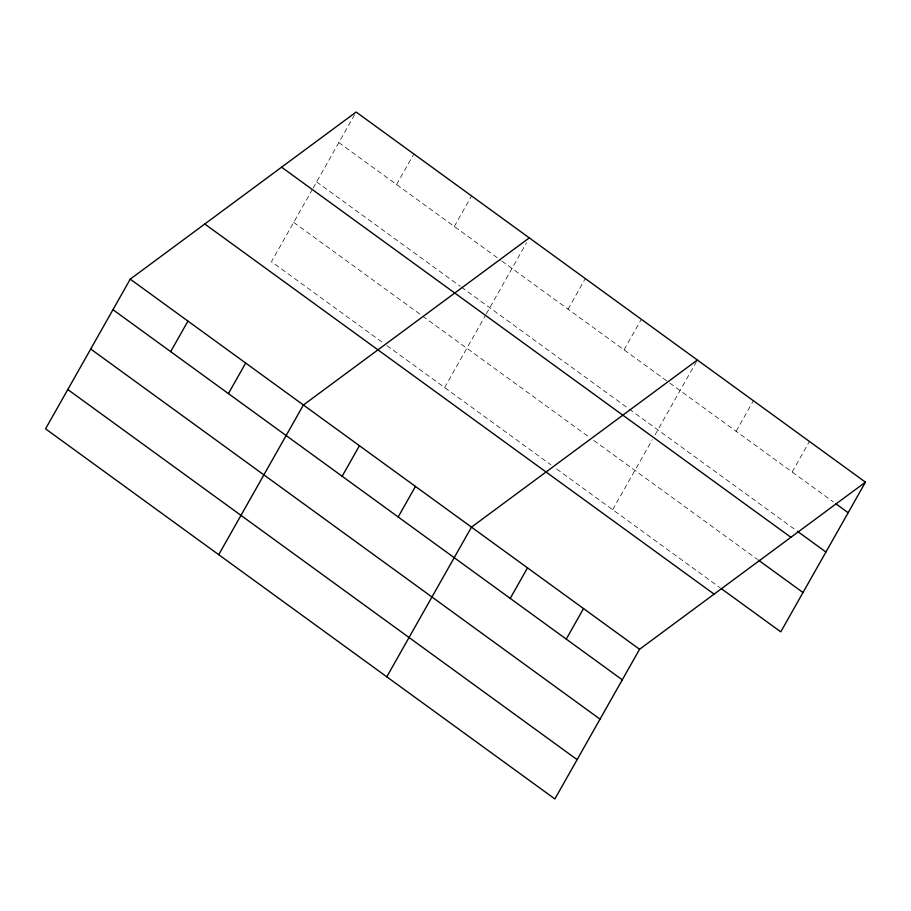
<?xml version="1.0" encoding="UTF-8"?>
<svg xmlns="http://www.w3.org/2000/svg" width="911" height="911" viewBox="0 0 911 911"><rect width="100%" height="100%" fill="white"/><g stroke="black" fill="none" stroke-linecap="round" stroke-linejoin="round"><path stroke-width="0.68" stroke-dasharray="4.55 3.42" d="M312.439 189.26L271.444 261.719L383.485 343.151M313.133 188.03L355.438 113.26M396.57 184.534L413.845 153.982M454.293 226.475L471.568 195.933M444.614 387.562L485.609 315.104M486.303 313.874L526.535 242.77M568.043 309.136L585.317 278.595M624.069 349.847L641.344 319.305M612.682 509.704L652.287 439.706M655.066 434.798L696.687 361.246M736.122 431.279L753.397 400.738M792.149 471.989L809.423 441.448M338.846 142.583L500.697 260.204M501.824 261.024L668.663 382.256M669.801 383.087L833.303 501.904M316.607 181.893L460.34 286.35M461.478 287.181L628.123 408.276M629.262 409.107L796.203 530.418M293.684 222.409L421.577 315.343M422.715 316.174L589.189 437.155M593.767 440.48L757.269 559.297M386.89 345.622L550.939 464.838M556.655 468.994L720.168 587.811"/><path stroke-width="1.37" d="M130.239 279.153L45.55 428.842L554.879 798.958L639.556 649.281L865.45 482.158L356.121 112.042L130.239 279.153L639.556 649.281M170.676 351.646L187.962 321.105M228.399 393.598L245.685 363.045M218.72 554.685L303.409 404.996L529.291 237.885M342.149 476.248L359.435 445.707M398.175 516.97L415.462 486.428M386.799 676.816L471.488 527.139L697.37 360.027M510.228 598.39L527.515 567.849M566.255 639.112L583.53 608.559M865.45 482.158L780.761 631.847L721.307 588.643M835.592 503.567L848.164 512.711M797.341 531.25L825.924 552.02M281.579 167.191L790.907 537.308M758.419 560.128L803.012 592.526M204.781 224.004L714.099 594.131M112.953 309.694L622.281 679.822M90.713 349.015L600.03 719.143M67.79 389.521L577.118 759.649"/></g></svg>
